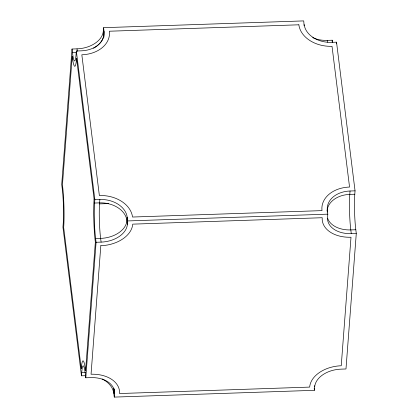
<?xml version="1.0" encoding="UTF-8"?>
<svg xmlns="http://www.w3.org/2000/svg" width="418" height="418" viewBox="0 0 418 418"><rect width="100%" height="100%" fill="white"/><g stroke="black" fill="none" stroke-linecap="round" stroke-linejoin="round"><path stroke-width="0.63" d="M304.111 25.744L303.729 20.9L103.586 27.682L103.324 31.068A25.158 16.804 -7.1 0 1 77.022 48.854L72.016 49.026L61.718 184.537L62.183 188.252A25.158 2.508 88.1 0 1 63.212 223.776L62.951 227.162L81.468 375.819L85.847 375.672M103.586 27.682L104.045 31.397A25.158 18.559 4.3 0 1 81.343 50.829L76.337 50.996L76.081 54.387A25.158 2.508 88.1 0 1 72.481 52.741L72.016 49.026M104.045 31.397L103.789 34.783A25.158 18.559 4.3 0 1 103.878 37.218M81.468 375.819L81.724 372.433L85.481 372.302M314.519 385.694L314.414 390.318L114.271 397.1L114.527 393.714A25.158 16.804 -7.1 0 0 90.795 377.621L85.789 377.788L96.088 242.278L95.623 238.563A25.158 2.508 88.1 0 1 94.599 203.038L94.855 199.652L76.337 50.996M94.855 199.652L99.86 199.485L99.599 202.871A25.158 2.508 88.1 0 0 100.628 238.391L101.093 242.111L96.088 242.278M114.271 397.1L113.806 393.385L114.062 389.994A25.158 16.804 -7.1 0 0 114.093 388.892M99.86 199.485A25.158 18.559 4.3 0 1 127.192 217.219L126.936 220.605L127.396 224.32A25.158 16.804 -7.1 0 1 101.093 242.111M127.396 224.32L127.652 220.934L127.192 217.219M332.111 41.507L332.211 40.212L327.205 40.379A25.158 16.804 -7.1 0 1 312.742 37.641M336.401 43.874L336.532 42.181L331.526 42.349A25.158 18.559 4.3 0 1 304.194 24.615M327.21 212.13L327.341 210.437A25.158 18.559 4.3 0 1 350.044 191.005L355.049 190.838L336.532 42.181M327.341 210.437L327.801 214.152L327.545 217.543A25.158 16.804 -7.1 0 0 351.277 233.631L356.282 233.463L355.817 229.748A25.158 2.508 88.1 0 1 354.788 194.224L355.049 190.838M350.044 191.005L349.788 194.396A25.158 2.508 88.1 0 0 350.812 229.916L351.277 233.631M356.282 233.463L345.984 368.974L340.978 369.146A25.158 16.804 -7.1 0 0 314.676 386.932M72.481 52.741L76.233 52.616M94.599 203.038L99.599 202.871A25.158 18.559 4.3 0 1 126.936 220.605A25.158 16.804 -7.1 0 1 100.628 238.391L95.623 238.563M354.788 194.224L349.788 194.396A25.158 18.559 4.3 0 0 327.038 210.787M99.395 203.89L108.523 203.582M127.652 220.934L327.801 214.152M355.817 229.748L350.812 229.916A25.158 16.804 -7.1 0 1 327.602 218.18M332.211 40.212L332.519 42.688M327.205 40.379L327.435 42.239M314.184 388.463L314.414 390.318M103.324 31.068L103.789 34.783A25.158 16.804 -7.1 0 1 97.833 45.275M77.022 48.854L77.33 51.336M94.128 199.276L76.572 58.342A30.519 3.046 88.1 0 1 72.204 56.352L62.439 184.866A30.19 3.01 88.1 0 1 63.672 227.491L81.264 368.713A30.19 3.01 88.1 0 1 85.585 370.688L95.351 242.174A30.519 3.046 88.1 0 1 94.102 199.083M114.527 393.714L114.062 389.994A25.158 18.559 4.3 0 0 113.717 388.176M85.789 377.788L85.329 374.073A25.158 2.508 88.1 0 0 81.724 372.433M102.18 378.974A25.158 18.559 4.3 0 1 113.806 393.385M97.404 45.635A25.158 16.804 -7.1 0 1 93.512 48.263M100.816 245.716L91.051 374.235A30.19 20.163 -7.1 0 1 119.532 393.542L309.67 387.099A30.19 20.163 -7.1 0 1 341.24 365.755L351 237.241A30.519 20.383 -7.1 0 1 322.215 217.721L132.731 224.142A30.519 20.383 -7.1 0 1 100.816 245.716M298.865 24.798L109.38 31.219A30.519 22.509 4.3 0 1 81.834 54.789L99.364 195.525A30.519 22.509 4.3 0 1 132.522 217.036L322.006 210.62A30.519 22.509 4.3 0 1 349.552 187.045L332.023 46.309A30.519 22.509 4.3 0 1 298.865 24.798"/></g></svg>
